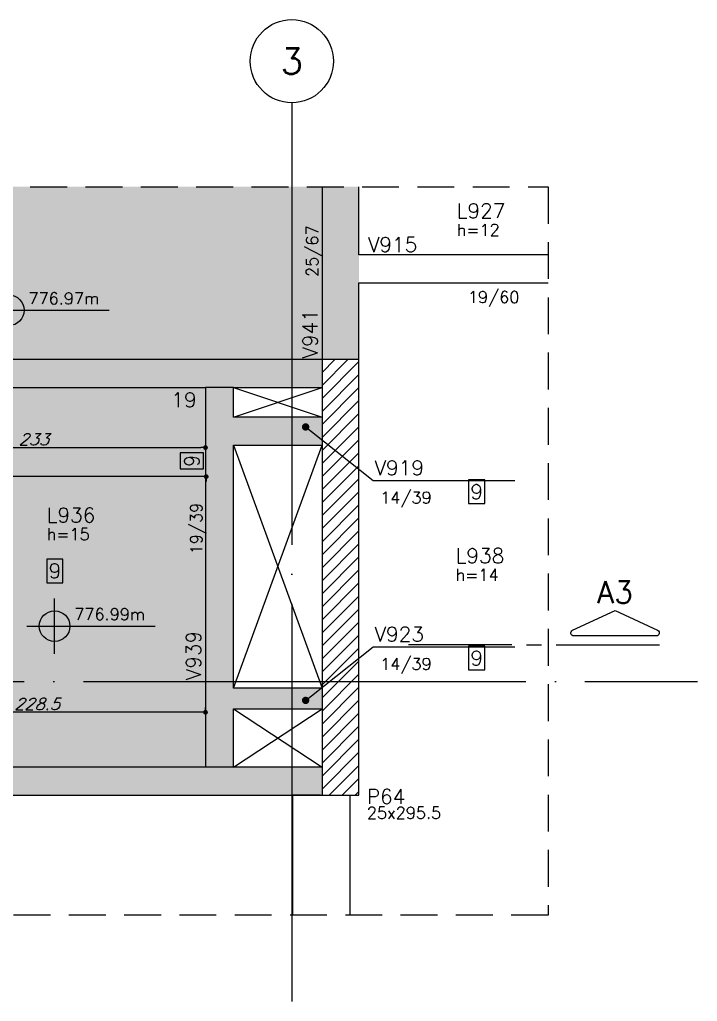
# Model space of a CAD drawing. Header units: millimetres. Extents: x 7530 to 14400, y -7174 to -2969.
# Drawn here: x 11424 to 11884, y -4878 to -4212 of the extents above; entities that cross this region are included whole.
import ezdxf
from ezdxf import colors
from ezdxf.entities.mleader import LeaderData, LeaderLine
from ezdxf.enums import TextEntityAlignment as Align
from ezdxf.math import Vec2, Vec3

# ---------------------------------------------------------------- set-up
doc = ezdxf.new("R2010")
doc.units = ezdxf.units.MM
doc.header["$LTSCALE"] = 50
doc.header["$PDMODE"] = 3
doc.linetypes.add('DASHED', pattern=[0.75, 0.5, -0.25])
doc.linetypes.add('EIXO', pattern=[6.8, 6, -0.4, 0, -0.4])
for name, color, linetype in [('F-AUX-RED', 1, 'Continuous'), ('F-CORTE-INDICAÇÃO', 4, 'Continuous'), ('F-COTAS', 106, 'Continuous'), ('F-DESNIVEL-1', 254, 'Continuous'), ('F-EIXO', 12, 'EIXO'), ('F-ESC NUM', 2, 'Continuous'), ('F-LAJES', 3, 'Continuous'), ('F-LAJES-DIM', 2, 'Continuous'), ('F-LAJES-NOME', 4, 'Continuous'), ('F-NÍVEL-PLANTA', 2, 'Continuous'), ('F-PILARES-DIM', 172, 'Continuous'), ('F-PILARES-HACH', 174, 'Continuous'), ('F-PILARES-NOME', 170, 'Continuous'), ('F-PILARES-S', 170, 'Continuous'), ('F-TEXTO', 6, 'Continuous'), ('F-VIGAS', 3, 'Continuous'), ('F-VIGAS-DIM', 2, 'Continuous'), ('F-VIGAS-NOME', 4, 'Continuous'), ('F-VÃO', 1, 'Continuous')]:
    doc.layers.add(name, color=color, linetype=linetype)
doc.layers.add('F-DESNIVEL-2', color=7, linetype='Continuous', true_color=0xffd1e8)
doc.styles.add('5385-ARQ-PB-BAS-PLA-TER-TORRE-A-106-TXT$0$R60-75', font='romans.shx', dxfattribs={"height": 0.1125})
doc.styles.add('CP-TEXT-INCL', font='romans.shx', dxfattribs={"oblique": 20})
doc.styles.add('MCP', font='romans.shx')
doc.styles.add('ROMANS', font='romans.shx')
doc.styles.get("Standard").update_dxf_attribs({"font": 'romans.shx'})
doc.dimstyles.new('CP-COTAS-50', dxfattribs={"dimscale": 0.64, "dimtxt": 12.5, "dimasz": 5, "dimexe": 5, "dimexo": 5, "dimgap": 2.5, "dimtad": 1, "dimdec": 1, "dimdsep": 46, "dimtxsty": 'CP-TEXT-INCL', "dimblk1": 'DOT', "dimblk2": 'DOT', "dimsah": 1, "dimcen": 9, "dimclrd": 256, "dimclre": 256, "dimclrt": 256, "dimadec": 0, "dimazin": 0, "dimtfac": 1, "dimtdec": 1, "dimtmove": 2, "dimatfit": 3, "dimldrblk": 'DOT', "dimfxl": 5, "dimtolj": 1, "dimarcsym": 0})

# ---------------------------------------------------------------- blocks, each defined once
blk = doc.blocks.new('*U12')
at = {"layer": 'F-LAJES-DIM', "color": 1}
blk.add_lwpolyline([(0, 0), (11, 0), (11, 16), (0, 16)], close=True, dxfattribs=at)
at = {"layer": 'F-LAJES-DIM', "style": 'MCP'}
blk.add_attdef('DIM', text='', height=10, dxfattribs=at).set_placement((5.5, 8), align=Align.MIDDLE_CENTER)
blk = doc.blocks.new('*U13')
at = {"layer": 'F-VIGAS-DIM', "color": 1}
blk.add_lwpolyline([(0, 0), (11, 0), (11, 16), (0, 16)], close=True, dxfattribs=at)
at = {"layer": 'F-VIGAS-DIM', "style": 'MCP'}
blk.add_attdef('DIM', text='', height=10, dxfattribs=at).set_placement((5.5, 8), align=Align.MIDDLE_CENTER)
blk = doc.blocks.new('Nível - Planta')
at = {"layer": 'F-NÍVEL-PLANTA'}
h = blk.add_hatch(color=71, dxfattribs=at)
h.paths.add_polyline_path([(0, 0), (0, 0.26, 0.414214), (-0.26, 0)])
h.paths.add_polyline_path([(0.26, 0), (0, 0), (0, -0.26, 0.414214)])
for p, q in [((0, -0.469), (0, 0.469)), ((-0.469, 0), (1.704, 0))]:
    blk.add_line(p, q, dxfattribs=at)
blk.add_circle((0, 0), 0.26, dxfattribs=at)
at = {"layer": 'F-TEXTO', "color": 3, "style": 'MCP'}
blk.add_attdef('NÍVEL', (0.333, 0.102), '', height=0.2, dxfattribs=at)
blk = doc.blocks.new('_DOT')
at = {"color": 0, "linetype": 'ByBlock'}
blk.add_line((-0.5, 0), (-1, 0), dxfattribs=at)
at = {"color": 0, "linetype": 'ByBlock', "const_width": 0.5}
blk.add_lwpolyline([(-0.25, 0, 1), (0.25, 0, 1)], format="xyb", close=True, dxfattribs=at)
blk = doc.blocks.new('*U21')
at = {"layer": 'F-EIXO'}
blk.add_line((0, 0), (1096.49, 0), dxfattribs=at)
at = {"layer": 'F-EIXO', "color": 2, "linetype": 'Continuous'}
blk.add_circle((-28.21, 0), 28.21, dxfattribs=at)
at = {"layer": 'F-TEXTO', "style": 'ROMANS'}
blk.add_attdef('EIXO', text='', height=17.5, dxfattribs=at).set_placement((-28.21, 0), align=Align.MIDDLE_CENTER)
blk = doc.blocks.new('*U22')
at = {"layer": 'F-EIXO'}
blk.add_line((0, 0), (0, -609.8), dxfattribs=at)
at = {"layer": 'F-EIXO', "color": 2, "linetype": 'Continuous'}
blk.add_circle((0, 28.21), 28.21, dxfattribs=at)
at = {"layer": 'F-TEXTO', "style": 'ROMANS'}
blk.add_attdef('EIXO', text='', height=17.5, rotation=360, dxfattribs=at).set_placement((0, 28.21), align=Align.MIDDLE_CENTER)
blk = doc.blocks.new('*U7')
at = {"layer": 'F-CORTE-INDICAÇÃO'}
for p, q in [((-100, 0), (-170, 0)), ((-80, 0), (-90, 0)), ((-70, 0), (0, 0))]:
    blk.add_line(p, q, dxfattribs=at)
blk.add_lwpolyline([(-112, 6, 0.802585), (-111.15, 9.81), (-140, 23.26), (-168.85, 9.81, 0.802585), (-168, 6)], format="xyb", close=True, dxfattribs=at)
at = {"layer": 'F-CORTE-INDICAÇÃO', "style": 'ROMANS'}
blk.add_attdef('CORTE', text='', height=15, dxfattribs=at).set_placement((-140, 35.76), align=Align.MIDDLE_CENTER)
at = {"layer": 'F-CORTE-INDICAÇÃO', "color": 2, "style": 'ROMANS'}
blk.add_attdef('FOLHA', text='', height=12, dxfattribs=at).set_placement((-140, -10), align=Align.MIDDLE_CENTER)
blk = doc.blocks.new('*D121')
at = {"layer": 'DEFPOINTS', "color": 0, "transparency": 16777216}
for p in [(11317.32, -4497.78), (11550.32, -4502.62), (11550.32, -4502.62)]:
    blk.add_point(p, dxfattribs=at)
at = {"layer": 'F-COTAS', "lineweight": -2, "transparency": 16777216}
for p, q in [((11317.32, -4500.98), (11317.32, -4505.82)), ((11320.52, -4502.62), (11547.12, -4502.62))]:
    blk.add_line(p, q, dxfattribs=at)
at = {"layer": 'F-COTAS', "lineweight": -2, "transparency": 16777216, "xscale": 3.2, "yscale": 3.2, "zscale": 3.2, "rotation": 180}
blk.add_blockref('_DOT', (11317.32, -4502.62), dxfattribs=at)
at = {"layer": 'F-COTAS', "lineweight": -2, "transparency": 16777216, "xscale": 3.2, "yscale": 3.2, "zscale": 3.2}
blk.add_blockref('_DOT', (11550.32, -4502.62), dxfattribs=at)
at = {"layer": 'F-COTAS', "transparency": 16777216, "insert": (11433.82, -4497.02), "char_height": 8, "attachment_point": 5, "style": 'CP-TEXT-INCL'}
blk.add_mtext('\\A1;233', dxfattribs=at)
blk = doc.blocks.new('*D122')
at = {"layer": 'DEFPOINTS', "color": 0, "transparency": 16777216}
for p in [(10944.32, -4519.64), (10944.32, -4522.31), (11550.82, -4519.64)]:
    blk.add_point(p, dxfattribs=at)
at = {"layer": 'F-COTAS', "lineweight": -2, "transparency": 16777216}
for p, q in [((10944.32, -4522.84), (10944.32, -4525.51)), ((11547.62, -4522.31), (10947.52, -4522.31)), ((11550.82, -4522.84), (11550.82, -4525.51))]:
    blk.add_line(p, q, dxfattribs=at)
at = {"layer": 'F-COTAS', "lineweight": -2, "transparency": 16777216, "xscale": 3.2, "yscale": 3.2, "zscale": 3.2, "rotation": 180}
blk.add_blockref('_DOT', (10944.32, -4522.31), dxfattribs=at)
at = {"layer": 'F-COTAS', "lineweight": -2, "transparency": 16777216, "xscale": 3.2, "yscale": 3.2, "zscale": 3.2}
blk.add_blockref('_DOT', (11550.82, -4522.31), dxfattribs=at)
at = {"layer": 'F-COTAS', "transparency": 16777216, "insert": (11246.44, -4516.71), "char_height": 8, "attachment_point": 5, "style": 'CP-TEXT-INCL'}
blk.add_mtext('\\A1;606.5', dxfattribs=at)
blk = doc.blocks.new('*D123')
at = {"layer": 'DEFPOINTS', "color": 0, "transparency": 16777216}
for p in [(11321.82, -4682.22), (11321.82, -4686.29), (11550.32, -4686.29)]:
    blk.add_point(p, dxfattribs=at)
at = {"layer": 'F-COTAS', "lineweight": -2, "transparency": 16777216}
for p, q in [((11321.82, -4683.09), (11321.82, -4679.02)), ((11547.12, -4682.22), (11325.02, -4682.22)), ((11550.32, -4683.09), (11550.32, -4679.02))]:
    blk.add_line(p, q, dxfattribs=at)
at = {"layer": 'F-COTAS', "lineweight": -2, "transparency": 16777216, "xscale": 3.2, "yscale": 3.2, "zscale": 3.2, "rotation": 180}
blk.add_blockref('_DOT', (11321.82, -4682.22), dxfattribs=at)
at = {"layer": 'F-COTAS', "lineweight": -2, "transparency": 16777216, "xscale": 3.2, "yscale": 3.2, "zscale": 3.2}
blk.add_blockref('_DOT', (11550.32, -4682.22), dxfattribs=at)
at = {"layer": 'F-COTAS', "transparency": 16777216, "insert": (11436.07, -4676.62), "char_height": 8, "attachment_point": 5, "style": 'CP-TEXT-INCL'}
blk.add_mtext('\\A1;228.5', dxfattribs=at)

msp = doc.modelspace()

# ---------------------------------------------------------------- hatches: boundary and pattern name
at = {"layer": 'F-DESNIVEL-1', "linetype": 'Continuous'}
h = msp.add_hatch(color=256, dxfattribs=at)
h.dxf.hatch_style = 1
h.paths.add_polyline_path([(11321.822, -4719.397), (11321.822, -4584.897), (11317.322, -4584.897), (11317.322, -4461.897), (11550.322, -4461.897), (11550.322, -4719.397)])
at = {"layer": 'F-PILARES-HACH', "linetype": 'Continuous'}
h = msp.add_hatch(dxfattribs=at)
h.set_pattern_fill('ANSI31', color=256, scale=50, style=0)
h.set_pattern_definition([(45, (12868.322, -4865.3966), (-4.419417, 4.419417), [])])
h.paths.add_polyline_path([(11629.322, -4738.397), (11654.322, -4738.397), (11654.322, -4442.897), (11629.322, -4442.897)], flags=16)

# ---------------------------------------------------------------- linework, layer by layer
at = {"layer": 'F-AUX-RED', "color": 1, "linetype": 'DASHED'}
msp.add_lwpolyline([(10869.028, -4325.639), (11782.649, -4325.639), (11782.649, -4819.927), (10869.028, -4819.927)], close=True, dxfattribs=at)
at = {"layer": 'F-DESNIVEL-1', "linetype": 'Continuous'}
for points in [[(11569.322, -4491.397), (11569.322, -4461.897), (11550.322, -4461.897)], [(11569.322, -4491.397), (11550.322, -4461.897), (11550.322, -4491.397)], [(11550.322, -4461.897), (11550.322, -4719.397), (11550.322, -4461.897)], [(11550.322, -4461.897), (11550.322, -4719.397), (11550.322, -4672.897)], [(11550.322, -4461.897), (11550.322, -4672.897), (11550.322, -4461.897)], [(11550.322, -4461.897), (11550.322, -4672.897), (11550.322, -4491.397)], [(11550.322, -4461.897), (11550.322, -4491.397), (11550.322, -4461.897)], [(11569.322, -4500.897), (11629.222, -4500.897), (11629.222, -4481.897)], [(11569.322, -4500.897), (11629.222, -4481.897), (11569.322, -4481.897)], [(11569.322, -4500.897), (11569.322, -4481.897), (11569.322, -4500.897)], [(11569.322, -4672.897), (11569.322, -4491.397), (11550.322, -4491.397)], [(11569.322, -4672.897), (11550.322, -4491.397), (11550.322, -4672.897)], [(11569.322, -4491.397), (11550.322, -4491.397), (11569.322, -4491.397)], [(11569.322, -4679.897), (11629.222, -4679.897), (11629.222, -4665.897)], [(11569.322, -4679.897), (11629.222, -4665.897), (11569.322, -4665.897)], [(11569.322, -4679.897), (11569.322, -4665.897), (11569.322, -4679.897)], [(11569.322, -4719.397), (11569.322, -4672.897), (11550.322, -4672.897)], [(11569.322, -4719.397), (11550.322, -4672.897), (11550.322, -4719.397)], [(11569.322, -4672.897), (11550.322, -4672.897), (11569.322, -4672.897)], [(11559.822, -4738.397), (11559.822, -4719.397), (10943.922, -4719.397)], [(11559.822, -4738.397), (10943.922, -4719.397), (10943.922, -4738.397)], [(11569.322, -4719.397), (11550.322, -4719.397), (11569.322, -4719.397)], [(11559.822, -4738.397), (11629.222, -4738.397), (11629.222, -4719.397)], [(11559.822, -4738.397), (11629.222, -4719.397), (11559.822, -4719.397)], [(11559.822, -4738.397), (11559.822, -4719.397), (11559.822, -4738.397)], [(11559.822, -4738.397), (10943.922, -4738.397), (11559.822, -4738.397)]]:
    msp.add_solid(points, dxfattribs=at)
at = {"layer": 'F-DESNIVEL-2', "linetype": 'Continuous'}
for points in [[(11145.822, -4325.639), (10943.822, -4442.897), (11559.822, -4442.897)], [(11145.822, -4325.639), (11559.822, -4442.897), (11145.822, -4325.639)], [(11145.822, -4325.639), (11559.822, -4442.897), (11629.322, -4442.897)], [(11145.822, -4325.639), (11629.322, -4442.897), (11145.822, -4325.639)], [(11145.822, -4325.639), (11629.322, -4442.897), (11629.322, -4381.397)], [(11145.822, -4325.639), (11629.322, -4381.397), (11145.822, -4325.639)], [(11145.822, -4325.639), (11629.322, -4381.397), (11629.322, -4325.639)], [(11654.322, -4381.397), (11654.322, -4325.639), (11629.322, -4325.639)], [(11654.322, -4381.397), (11629.322, -4325.639), (11629.322, -4381.397)], [(11654.322, -4381.397), (11629.322, -4381.397), (11629.322, -4442.797)], [(11654.322, -4381.397), (11629.322, -4442.797), (11654.322, -4442.797)], [(11654.322, -4381.397), (11629.322, -4381.397), (11654.322, -4381.397)], [(11654.322, -4381.397), (11654.322, -4442.797), (11654.322, -4381.397)], [(11559.822, -4461.897), (11559.822, -4442.897), (10943.922, -4442.897)], [(11559.822, -4461.897), (10943.922, -4442.897), (10943.922, -4461.897)], [(11559.822, -4461.897), (11629.222, -4461.897), (11629.222, -4442.897)], [(11559.822, -4461.897), (11629.222, -4442.897), (11559.822, -4442.897)], [(11559.822, -4461.897), (11559.822, -4442.897), (11559.822, -4461.897)], [(11559.822, -4461.897), (10943.922, -4461.897), (11559.822, -4461.897)]]:
    msp.add_solid(points, dxfattribs=at)
at = {"layer": 'F-LAJES'}
msp.add_lwpolyline([(11321.822, -4719.397), (11321.822, -4584.897), (11317.322, -4584.897), (11317.322, -4461.897), (11550.322, -4461.897), (11550.322, -4719.397), (11321.822, -4719.397)], dxfattribs=at)
at = {"layer": 'F-PILARES-S', "linetype": 'Continuous'}
msp.add_lwpolyline([(11629.322, -4738.397), (11654.322, -4738.397), (11654.322, -4442.897), (11629.322, -4442.897), (11629.322, -4738.397)], dxfattribs=at)
at = {"layer": 'F-VIGAS'}
for points in [[(11629.322, -4325.639), (11629.322, -4381.397)], [(11654.322, -4371.897), (11654.322, -4325.639)], [(11782.649, -4371.897), (11654.322, -4371.897)], [(11629.322, -4381.397), (11629.322, -4442.897)], [(11654.322, -4390.897), (11782.649, -4390.897)], [(11654.322, -4442.897), (11654.322, -4390.897)], [(11559.822, -4442.897), (10943.822, -4442.897)], [(11629.322, -4442.897), (11559.822, -4442.897)], [(10943.822, -4461.897), (11550.322, -4461.897)], [(11550.322, -4461.897), (11550.322, -4491.397)], [(11569.322, -4461.897), (11550.322, -4461.897)], [(11569.322, -4461.897), (11629.322, -4461.897)], [(11569.322, -4481.897), (11569.322, -4461.897)], [(11629.322, -4481.897), (11569.322, -4481.897)], [(11550.322, -4491.397), (11550.322, -4672.897)], [(11569.322, -4665.897), (11569.322, -4500.897)], [(11569.322, -4500.897), (11629.322, -4500.897)], [(11629.322, -4665.897), (11569.322, -4665.897)], [(11550.322, -4672.897), (11550.322, -4719.397)], [(11569.322, -4719.397), (11569.322, -4679.897)], [(11569.322, -4679.897), (11629.322, -4679.897)], [(11550.322, -4719.397), (10943.822, -4719.397)], [(11569.322, -4719.397), (11550.322, -4719.397)], [(11629.322, -4719.397), (11569.322, -4719.397)], [(10943.822, -4738.397), (11559.822, -4738.397)], [(11559.822, -4738.397), (11629.322, -4738.397)], [(11609.322, -4738.397), (11609.322, -4819.927)], [(11628.322, -4738.397), (11609.322, -4738.397)], [(11648.322, -4819.927), (11648.322, -4738.397)]]:
    msp.add_lwpolyline(points, dxfattribs=at)
at = {"layer": 'F-VÃO'}
for p, q in [((11569.322, -4481.897), (11629.322, -4461.897)), ((11569.322, -4461.897), (11629.322, -4481.897)), ((11569.322, -4665.897), (11629.322, -4500.897)), ((11569.322, -4500.897), (11629.322, -4665.897)), ((11569.322, -4719.397), (11629.322, -4679.897)), ((11569.322, -4679.897), (11629.322, -4719.397))]:
    msp.add_line(p, q, dxfattribs=at)

# ---------------------------------------------------------------- block references
at = {"layer": 'F-CORTE-INDICAÇÃO', "linetype": 'Continuous'}
ref = msp.add_blockref('*U7', (11688.075, -4636.397), dxfattribs=dict(at, xscale=-1))
ref.add_attrib('CORTE', 'A3', dxfattribs={"height": 15, "style": 'ROMANS'}).set_placement((11828.075, -4600.633), align=Align.MIDDLE_CENTER)
at = {"layer": 'F-EIXO', "linetype": 'Continuous'}
for name, p, values in [('*U22', (11608.822, -4268.592), {'EIXO': '3'}), ('*U21', (10787.353, -4661.397), {'EIXO': 'TE'})]:
    msp.add_blockref(name, p, dxfattribs=at).add_auto_attribs(values)
at = {"layer": 'F-LAJES-DIM', "linetype": 'Continuous'}
msp.add_blockref('*U12', (11442.669, -4594.279), dxfattribs=at).add_auto_attribs({'DIM': '9'})
at = {"layer": 'F-NÍVEL-PLANTA', "linetype": 'Continuous', "xscale": 40, "yscale": 40, "zscale": 40}
for p, values in [((11416.914, -4409.418), {'NÍVEL': '776.97m'}), ((11448.001, -4623.747), {'NÍVEL': '776.99m'})]:
    msp.add_blockref('Nível - Planta', p, dxfattribs=at).add_auto_attribs(values)
at = {"layer": 'F-VIGAS-DIM', "linetype": 'Continuous', "rotation": 90}
msp.add_blockref('*U13', (11549.067, -4517.089), dxfattribs=at).add_auto_attribs({'DIM': '9'})
at = {"layer": 'F-VIGAS-DIM', "linetype": 'Continuous'}
for p in [(11728.729, -4540.521), (11728.729, -4653.444)]:
    msp.add_blockref('*U13', p, dxfattribs=at).add_auto_attribs({'DIM': '9'})

# ---------------------------------------------------------------- texts
at = {"layer": 'F-ESC NUM', "insert": (11544.274, -4475.221), "char_height": 10, "width": 122.75925, "attachment_point": 9, "style": '5385-ARQ-PB-BAS-PLA-TER-TORRE-A-106-TXT$0$R60-75'}
msp.add_mtext('19', dxfattribs=at)
at = {"layer": 'F-LAJES-DIM', "linetype": 'Continuous', "style": 'MCP'}
for s, p in [('h=12', (11720.678, -4358.931)), ('h=15', (11442.669, -4565.379)), ('h=14', (11719.927, -4592.952))]:
    msp.add_text(s, height=8, dxfattribs=at).set_placement(p)
at = {"layer": 'F-LAJES-NOME', "linetype": 'Continuous', "style": 'MCP'}
for s, p in [('L927', (11720.678, -4346.931)), ('L936', (11442.669, -4553.379)), ('L938', (11719.927, -4580.952))]:
    msp.add_text(s, height=10, dxfattribs=at).set_placement(p)
at = {"layer": 'F-PILARES-DIM', "linetype": 'Continuous', "style": 'MCP'}
msp.add_text('25x295.5', height=8, dxfattribs=at).set_placement((11659.733, -4754.438))
at = {"layer": 'F-PILARES-NOME', "linetype": 'Continuous', "style": 'MCP'}
msp.add_text('P64', height=10, dxfattribs=at).set_placement((11659.733, -4744.438))
at = {"layer": 'F-VIGAS-DIM', "linetype": 'Continuous', "style": 'MCP'}
for s, p in [('25/67', (11626.675, -4386.79)), ('19/39', (11548.094, -4575.019))]:
    msp.add_text(s, height=8, rotation=90, dxfattribs=at).set_placement(p)
for s, p in [('19/60', (11728.216, -4404.47)), ('14/39', (11668.729, -4540.521)), ('14/39', (11668.729, -4653.444))]:
    msp.add_text(s, height=8, dxfattribs=at).set_placement(p)
at = {"layer": 'F-VIGAS-NOME', "linetype": 'Continuous', "style": 'MCP'}
for s, p in [('V915', (11660.514, -4369.872)), ('V919', (11665.004, -4521.348)), ('V923', (11665.004, -4634.27))]:
    msp.add_text(s, height=10, dxfattribs=at).set_placement(p)
for s, p in [('V941', (11626.197, -4442.048)), ('V939', (11547.197, -4660.397))]:
    msp.add_text(s, height=10, rotation=90, dxfattribs=at).set_placement(p)

# ---------------------------------------------------------------- dimensions: what is measured, and where the dimension line sits
at = {"layer": 'F-COTAS'}
dim = msp.add_linear_dim(base=(11550.322, -4502.623), p1=(11317.322, -4497.783), p2=(11550.322, -4502.623), dimstyle='CP-COTAS-50', dxfattribs=at)
dim.commit()
dim.dimension.update_dxf_attribs({"geometry": '*D121', "text_midpoint": (11433.822, -4497.023)})
dim = msp.add_linear_dim(base=(10944.322, -4522.313), p1=(11550.822, -4519.64), p2=(10944.322, -4519.64), dimstyle='CP-COTAS-50', dxfattribs=at)
dim.commit()
dim.dimension.update_dxf_attribs({"geometry": '*D122', "text_midpoint": (11246.441, -4516.713), "dimtype": 160})
dim = msp.add_linear_dim(base=(11321.822, -4682.217), p1=(11550.322, -4686.287), p2=(11321.822, -4686.287), dimstyle='CP-COTAS-50', override={"dimfxl": 2.5}, dxfattribs=at)
dim.commit()
dim.dimension.update_dxf_attribs({"geometry": '*D123', "text_midpoint": (11436.072, -4676.617)})

# ---------------------------------------------------------------- leaders
at = {"layer": 'F-AUX-RED', "linetype": 'Continuous'}
ml = msp.add_multileader_mtext('Standard', dxfattribs=at)
ml.set_content('', color=256)
ml.set_leader_properties()
ml.set_arrow_properties(name='DOT')
ml.build(insert=Vec2(0, 0))
ml.multileader.update_dxf_attribs({"text_right_attachment_type": 6, "text_top_attachment_type": 0, "text_bottom_attachment_type": 0, "dogleg_length": 0.36, "arrow_head_size": 5})
ctx = ml.context
ctx.base_point, ctx.char_height, ctx.arrow_head_size, ctx.landing_gap_size, ctx.plane_origin = Vec3(11760.183, -4524.909), 0.18, 5, 0.09, Vec3(11618.207, -4488.585)
ctx.right_attachment = 6
notes = []
notes.append((ctx, [(0, (1, 1, 0), (11663.911, -4524.909), (1, 0), 96.272, [(0, [(11618.207, -4488.585)], 256, [])])]))
ctx.mtext.insert, ctx.mtext.rotation, ctx.mtext.flow_direction = Vec3(11760.273, -4524.819), -3.1415927, 5
ml = msp.add_multileader_mtext('Standard', dxfattribs=at)
ml.set_content('', color=256)
ml.set_leader_properties()
ml.set_arrow_properties(name='DOT')
ml.build(insert=Vec2(0, 0))
ml.multileader.update_dxf_attribs({"text_right_attachment_type": 6, "text_top_attachment_type": 0, "text_bottom_attachment_type": 0, "dogleg_length": 0.36, "arrow_head_size": 5})
ctx = ml.context
ctx.base_point, ctx.char_height, ctx.arrow_head_size, ctx.landing_gap_size, ctx.plane_origin = Vec3(11760.183, -4637.831), 0.18, 5, 0.09, Vec3(11618.207, -4674.155)
ctx.right_attachment = 6
notes.append((ctx, [(0, (1, 1, 0), (11663.911, -4637.831), (1, 0), 96.272, [(0, [(11618.207, -4674.155)], 256, [])])]))
ctx.mtext.insert, ctx.mtext.rotation, ctx.mtext.flow_direction = Vec3(11760.273, -4637.741), -3.1415927, 5
for ctx, leaders in notes:
    for number, flags, end, landing, length, lines in leaders:
        leader = LeaderData()
        leader.index, (leader.has_last_leader_line, leader.has_dogleg_vector, leader.attachment_direction) = number, flags
        leader.last_leader_point, leader.dogleg_vector, leader.dogleg_length = Vec3(end), Vec3(landing), length
        for number, points, colour, breaks in lines:
            line = LeaderLine()
            line.index, line.vertices, line.color, line.breaks = number, Vec3.list(points), colors.encode_raw_color(colour), breaks
            leader.lines.append(line)
        ctx.leaders.append(leader)

doc.saveas('drawing.dxf')
